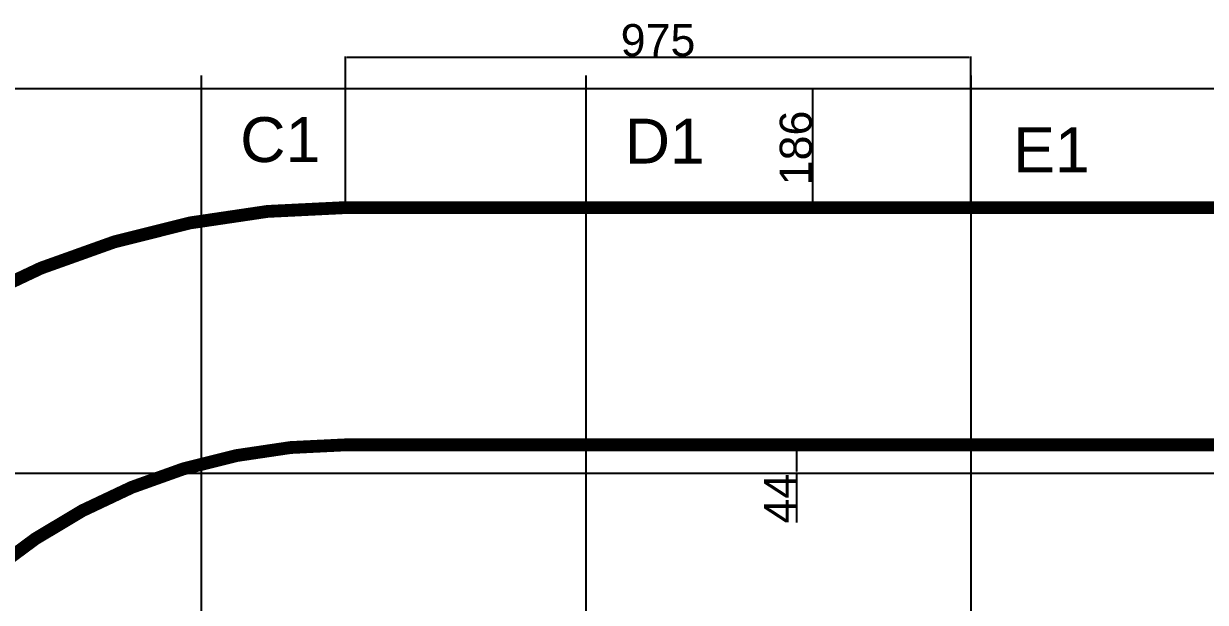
# Model space of a CAD drawing. Header units: millimetres. Extents: x 0 to 6090, y -6000 to 101.
# Drawn here: x 923 to 2766, y -802 to 101 of the extents above; entities that cross this region are included whole.
import ezdxf

# ---------------------------------------------------------------- set-up
doc = ezdxf.new("R2010")
doc.units = ezdxf.units.MM
doc.layers.add('high_way', color=7, linetype='Continuous', lineweight=40)
doc.styles.get("Standard").update_dxf_attribs({"font": 'arial.ttf'})
doc.dimstyles.new('ISO-25', dxfattribs={"dimtxt": 2.5, "dimasz": 2.5, "dimexe": 1.25, "dimexo": 0.625, "dimtad": 1, "dimtxsty": 'Standard', "dimcen": 2.5, "dimadec": 0, "dimazin": 0, "dimtfac": 1, "dimtmove": 0, "dimatfit": 3, "dimfxl": 1, "dimarcsym": 0})

# ---------------------------------------------------------------- blocks, each defined once
blk = doc.blocks.new('*U1')
at = {"layer": 'Defpoints'}
blk.add_line((0, 3000), (0, -3000), dxfattribs=at)
blk = doc.blocks.new('*U2')
at = {"layer": 'Defpoints', "color": 0, "linetype": 'ByBlock', "lineweight": -2, "transparency": 16777216}
for p in [(1200, 20), (1200, 10), (1800, 20), (1800, 10), (2400, 20), (2400, 10), (1200, 0), (1800, 0), (2400, 0)]:
    blk.add_blockref('*U1', p, dxfattribs=at)
blk = doc.blocks.new('*U3')
at = {"layer": 'Defpoints'}
blk.add_line((-3000, 0), (3000, 0), dxfattribs=at)
blk = doc.blocks.new('*U4')
at = {"layer": 'Defpoints', "color": 0, "linetype": 'ByBlock', "lineweight": -2, "transparency": 16777216}
for p in [(0, 5400), (10, 5400), (20, 5400), (30, 5400), (40, 5400), (50, 5400), (60, 5400), (70, 5400), (80, 5400), (90, 5400)]:
    blk.add_blockref('*U3', p, dxfattribs=at)
blk = doc.blocks.new('*D5')
at = {"layer": 'Defpoints', "color": 0, "lineweight": -2, "transparency": 16777216}
for p, q in [((2154.4, 0), (2155, 0)), ((2153.8, -183.5), (2153.8, -2.5)), ((2154.4, -186), (2155, -186))]:
    blk.add_line(p, q, dxfattribs=at)
at = {"layer": 'Defpoints', "color": 0, "transparency": 16777216}
for p in [(2153.8, 0), (2153.8, 0), (2153.8, -186)]:
    blk.add_point(p, dxfattribs=at)
for points in [[(2153.3, -2.5), (2154.2, -2.5), (2153.8, 0)], [(2153.3, -183.5), (2154.2, -183.5), (2153.8, -186)]]:
    blk.add_solid(points, dxfattribs=at)
at = {"layer": 'Defpoints', "color": 0, "transparency": 16777216, "insert": (2127.6, -93), "char_height": 2.5, "attachment_point": 5, "rotation": 90}
blk.add_mtext('{\\H20x;186}', dxfattribs=at)
blk = doc.blocks.new('*D8')
at = {"layer": 'Defpoints', "color": 0, "lineweight": -2, "transparency": 16777216}
for p, q in [((2128.3, -558.5), (2128.3, -597.5)), ((2128.9, -556), (2129.6, -556)), ((2128.3, -600), (2128.3, -677.2)), ((2128.9, -600), (2129.6, -600))]:
    blk.add_line(p, q, dxfattribs=at)
at = {"layer": 'Defpoints', "color": 0, "transparency": 16777216}
for p in [(2128.3, -556), (2128.3, -600), (2128.3, -600)]:
    blk.add_point(p, dxfattribs=at)
for points in [[(2127.9, -558.5), (2128.7, -558.5), (2128.3, -556)], [(2127.9, -597.5), (2128.7, -597.5), (2128.3, -600)]]:
    blk.add_solid(points, dxfattribs=at)
at = {"layer": 'Defpoints', "color": 0, "transparency": 16777216, "insert": (2102.7, -639.8), "char_height": 2.5, "attachment_point": 5, "rotation": 90}
blk.add_mtext('{\\H20x;44}', dxfattribs=at)
blk = doc.blocks.new('*D10')
at = {"layer": 'Defpoints', "color": 0, "lineweight": -2, "transparency": 16777216}
for p, q in [((1425, -185.4), (1425, 49.9)), ((1427.5, 48.7), (2397.5, 48.7)), ((2400, -185.4), (2400, 49.9))]:
    blk.add_line(p, q, dxfattribs=at)
at = {"layer": 'Defpoints', "color": 0, "transparency": 16777216}
for p in [(2400, 48.7), (1425, -186), (2400, -186)]:
    blk.add_point(p, dxfattribs=at)
for points in [[(1427.5, 49.1), (1427.5, 48.3), (1425, 48.7)], [(2397.5, 49.1), (2397.5, 48.3), (2400, 48.7)]]:
    blk.add_solid(points, dxfattribs=at)
at = {"layer": 'Defpoints', "color": 0, "transparency": 16777216, "insert": (1912.5, 74.8), "char_height": 2.5, "attachment_point": 5}
blk.add_mtext('{\\H20x;975}', dxfattribs=at)

msp = doc.modelspace()

# ---------------------------------------------------------------- linework, layer by layer
at = {"layer": 'Defpoints'}
msp.add_line((1425, -186), (1425, 0), dxfattribs=at)
msp.add_lwpolyline([(0, 0), (6000, 0), (6000, -6000), (0, -6000)], close=True, dxfattribs=at)
at = {"layer": 'high_way', "const_width": 20}
for points in [[(185, -3302.558), (185, -1426, -0.41421356), (1425, -186), (4376, -186, -0.41421356), (5616, -1426), (5616, -4445)], [(555, -1698), (555, -1426, -0.41421356), (1425, -556), (4376, -556, -0.41421356), (5246, -1426), (5246, -1972)], [(1425, -556), (4376, -556, -0.41421356), (5246, -1426), (5246, -1972)]]:
    msp.add_lwpolyline(points, format="xyb", dxfattribs=at)
for points in [[(1425, -186), (4376, -186)], [(1425, -556), (4376, -556)]]:
    msp.add_lwpolyline(points, dxfattribs=at)

# ---------------------------------------------------------------- block references
at = {"layer": 'Defpoints'}
for name, p in [('*U2', (0, -3000)), ('*U4', (3000, -6000))]:
    msp.add_blockref(name, p, dxfattribs=at)

# ---------------------------------------------------------------- texts
at = {"layer": 'Defpoints', "char_height": 70, "attachment_point": 1}
for s, insert in [('C1', (1261.101, -44.941)), ('D1', (1860.552, -47.281)), ('E1', (2465.953, -60.83))]:
    msp.add_mtext_dynamic_manual_height_columns(s, width=115.57479, gutter_width=12.5, heights=[0], dxfattribs=dict(at, insert=insert))

# ---------------------------------------------------------------- dimensions: what is measured, and where the dimension line sits
at = {"layer": 'Defpoints'}
dim = msp.add_linear_dim(base=(2400, 48.676), p1=(1425, -186), p2=(2400, -186), text='{\\H20x;<>}', dimstyle='ISO-25', dxfattribs=at)
dim.commit()
dim.dimension.update_dxf_attribs({"geometry": '*D10', "text_midpoint": (1912.5, 74.83)})
for base, p1, p2, picture, middle in [((2153.751, 0), (2153.751, -186), (2153.751, 0), '*D5', (2127.597, -93)), ((2128.315, -600), (2128.315, -556), (2128.315, -600), '*D8', (2102.69, -639.841))]:
    dim = msp.add_linear_dim(base=base, p1=p1, p2=p2, angle=90, text='{\\H20x;<>}', dimstyle='ISO-25', dxfattribs=at)
    dim.commit()
    dim.dimension.update_dxf_attribs({"geometry": picture, "text_midpoint": middle})

doc.saveas('drawing.dxf')
